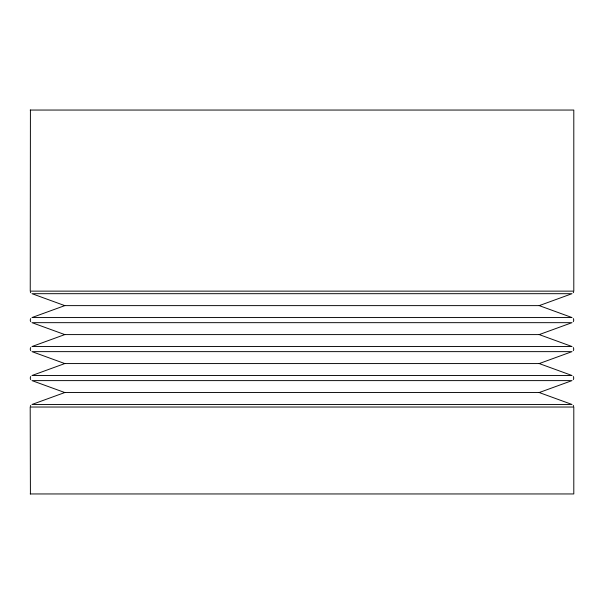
<?xml version="1.0" encoding="UTF-8"?>
<svg xmlns="http://www.w3.org/2000/svg" width="604" height="604" viewBox="0 0 604 604"><rect width="100%" height="100%" fill="white"/><g stroke="black" fill="none" stroke-linecap="round" stroke-linejoin="round"><path stroke-width="0.91" d="M30.411 110.049L30.245 291.136L573.8 291.136L573.8 110.049L30.2 110.049M30.691 318.55L30.2 320.105L30.691 321.668M30.691 347.526L30.2 349.082L30.691 350.637M30.691 376.496L30.2 378.059L30.691 379.614M30.328 406.213L30.691 405.473M573.309 292.691L573.672 291.951M573.309 321.668L573.8 320.105L573.309 318.55M573.309 350.637L573.8 349.082L573.309 347.526M573.309 379.614L573.8 378.059L573.309 376.496M64.779 305.624L31.989 317.553L572.011 317.553L539.221 305.624L64.779 305.624L31.989 293.687L572.011 293.687L539.221 305.624M64.779 334.593L31.989 346.53L572.011 346.53L539.221 334.593L64.779 334.593L31.989 322.664L572.011 322.664L539.221 334.593M64.779 363.57L31.989 375.507L572.011 375.507L539.221 363.57L64.779 363.57L31.989 351.634L572.011 351.634L539.221 363.57M64.779 392.54L31.989 404.476L572.011 404.476L539.221 392.54L64.779 392.54L31.989 380.611L572.011 380.611L539.221 392.54M30.2 493.951L573.8 493.951L573.8 407.028L30.2 407.028L30.411 493.951M573.309 405.473L573.672 406.213M30.328 291.951L30.691 292.691"/></g></svg>
